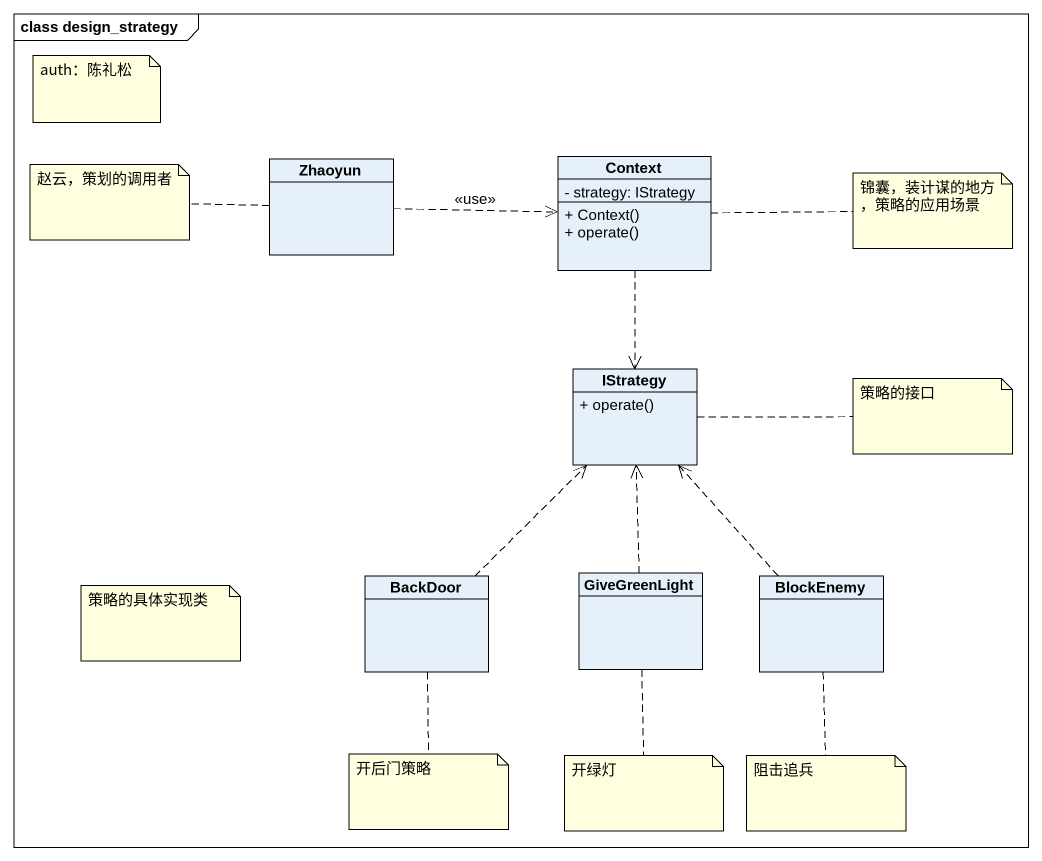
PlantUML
@startuml
mainframe class design_strategy
hide circle
hide empty members
skinparam classAttributeIconSize 0
class Zhaoyun
class Context {
  - strategy: IStrategy
  + Context()
  + operate()
}
class IStrategy {
  + operate()
}
class BackDoor
class GiveGreenLight
class BlockEnemy
Zhaoyun .right.> Context : <<use>>
Context ..> IStrategy
BackDoor .up.> IStrategy
GiveGreenLight .up.> IStrategy
BlockEnemy .up.> IStrategy
note as N1
  auth：陈礼松
end note
note left of Zhaoyun : 赵云，策划的调用者
note right of Context : 锦囊，装计谋的地方，策略的应用场景
note right of IStrategy : 策略的接口
note as N5
  策略的具体实现类
end note
note bottom of BackDoor : 开后门策略
note bottom of GiveGreenLight : 开绿灯
note bottom of BlockEnemy : 阻击追兵
@enduml
